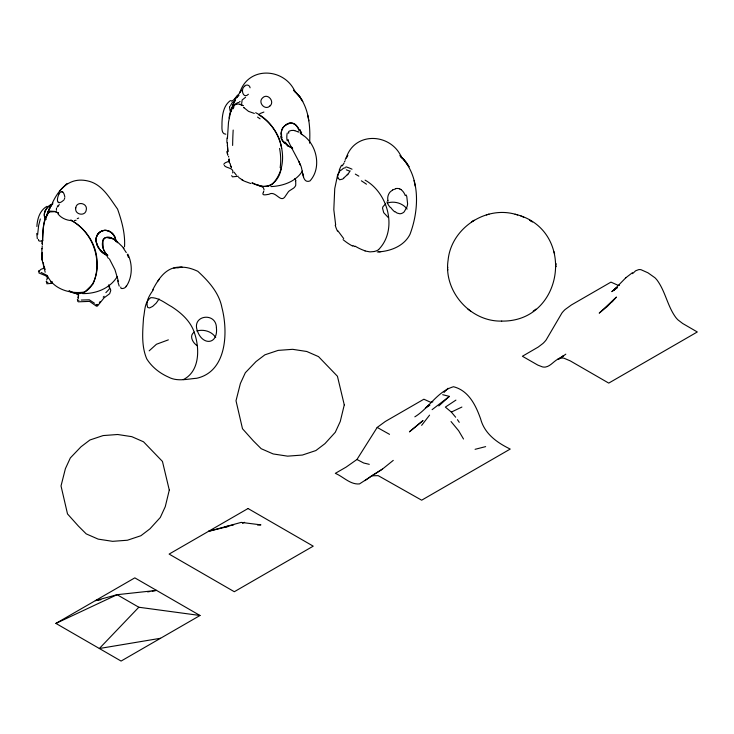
<?xml version="1.0" encoding="UTF-8"?>
<svg xmlns="http://www.w3.org/2000/svg" width="734" height="734" viewBox="0 0 734 734"><rect width="100%" height="100%" fill="white"/><g stroke="black" fill="none" stroke-linecap="round" stroke-linejoin="round"><path stroke-width="1.1" d="M95.925 304.427L96.567 305.619L97.75 304.39M42.214 253.285L42.159 260.093L45.178 272.25M42.288 244.202C43.04 233.339 42.297 221.163 49.004 211.961L55.509 211.631L58.381 213.089M42.205 252.569L42.159 260.093L41.82 248.578M42.288 244.009L42.315 240.798M281.159 132.303L281.214 133.772M501.707 321.088C470.32 321.905 443.299 291.169 448.107 260.139C451.08 228.513 485.541 205.3 515.956 214.466M515.103 214.236C576.667 228.797 564.685 322.134 501.689 321.088M227.43 138.414L228.494 122.248L230.797 110.77M42.141 248.899L42.205 245.835M42.26 243.789C43.581 233.1 41.398 218.925 50.224 211.144L54.692 211.42L58.582 213.08M226.898 142.148L227.017 138.221M77.364 299.252L77.575 300.105L78.951 300.307M227.412 137.983L227.448 136.882M229.513 107.228L230.1 110.816A18.185 9.542 -33.5 0 0 230.871 112.045M64.867 197.125C61.408 178.931 50.573 212.135 63.959 199.923M309.601 143.194C310.647 124.734 308.656 102.971 293.508 90.291M46.187 218.044L46.27 216.906M37.627 234.77L38.618 225.622L40.324 218.961M106.494 254.203C96.796 242.844 105.659 229.219 117.504 242.752M231.494 110.43L233.458 104.21M337.86 175.802L339.814 169.582M36.893 226.512C37.278 218.833 39.829 210.355 46.948 206.337M229.081 118.082C229.476 112.632 233.733 103.329 235.357 100.301M38.452 271.653L40.985 269.314L44.068 268.185M38.663 270.846L39.049 271.589M46.627 281.994L46.884 283.783L52.371 283.315M281.241 167.958C280.094 176.922 273.81 186.427 263.891 186.39A27.91 21.525 82.8 0 1 261.12 186.216L253.836 184.023M46.214 217.402L49.187 208.997L52.958 203.015M231.678 175.628L232.421 176.848L238.321 176.27M52.674 204.217C47.123 205.658 41.645 213.53 45.636 219.062M56.5 208.135L56.371 210.337M46.279 216.888L48.774 209.869L52.151 203.979M78.419 298.353L78.382 295.04L74.327 292.591M232.715 172.94C234.495 167.49 225.439 168.288 224.292 165.361M231.852 108.531L233.293 105.751L235.742 104.1M46.591 215.438L50.371 206.749M64.363 199.107L64.684 198.143M263.827 190.996L263.433 192.005M230.907 110.329C231.871 104.448 238.504 102.228 243.174 105.641M263.231 192.473C261.368 195.868 265.974 194.749 267.782 194.455A37.214 21.488 0 0 1 268.91 194.308C275.314 190.225 279.92 202.3 284.453 197.455A44.049 25.433 0 0 0 285.205 196.382L288.444 191.684A10.551 6.092 0 0 1 289.857 190.528L293.655 188.106A13.992 8.083 0 0 0 295.747 185.207L295.738 182.06A14.781 8.533 0 0 0 295.398 181.28M77.85 297.866L78.611 295.573L78.125 293.316M46.637 280.049L47.462 277.663L47.049 275.406L41.067 272.406M244.596 86.217C240.146 89.089 243.257 99.512 248.404 94.255M44.462 212.768L45.792 209.768M223.732 164.269L225.2 162.792L228.641 161.352M120.789 287.049C119.981 289.315 123.853 288.581 124.908 287.71A6.468 3.679 -1.9 0 0 125.697 287.122L126.358 285.847M173.784 268.048L182.289 267.277C166.957 265.671 158.92 277.984 152.644 289.948M341.705 165.701L341.989 165.178M350.164 170.875L348.173 173.94M38.553 239.44C37.645 241.881 41.847 241.275 42.939 240.165M126.202 286.526C132.579 277.168 132.707 264.112 127.835 254.102M393.268 460.374L382.451 469.099L359.486 483.917C350.246 484.807 343.283 476.641 335.319 473.347L346.136 467.099L356.953 459.484L377.193 427.427L385.322 421.472L423.876 399.213L430.629 402.269L432.858 401.847M52.472 202.795C59.637 187.537 71.198 176.087 89.722 181.463C102.87 185.353 109.999 198.639 117.568 209.071C121.816 221.173 125.312 233.742 124.532 246.697M58.491 194.336L58.803 193.859M238.844 94.08L241.44 90.135L239.844 92.603C248.193 65.831 284.553 67.611 295.105 91.823L294.004 90.319L299.958 96.961L302.683 101.393L299.958 96.961L294.334 91.034M302.408 171.086C295.82 181.711 282.81 186.069 270.883 186.592M345.209 159.452L347.797 155.507L346.2 157.975C354.559 131.202 390.919 132.973 401.47 157.195L400.369 155.691L402.195 158.012L400.792 156.489M99.347 302.711L100.081 301.628M159.076 298.995L156.278 303.041L152.709 306.372L149.598 307.922L147.727 307.5C145.231 301.344 150.002 294.591 153.507 289.526M245.578 97.273L242.147 99.98L241.66 103.622M157.471 281.654L159.342 279.177M421.637 425.353L429.583 415.132M117.302 276.562C109.871 288.48 96.2 293.811 82.547 293.6M414.829 416.839C428.775 408.361 437.345 391.396 453.493 386.726C468.687 390.561 475.861 405.425 480.642 418.976C484.578 433.84 497.129 442.721 510.222 449.061L421.665 500.193L378.184 475.641L371.633 475.815L364.936 480.642M632.543 273.654L635.626 270.8L638.708 269.626A16.634 9.606 60 0 1 641.021 269.708L647.957 272.809L654.902 277.718A16.634 9.606 60 0 1 657.214 280.305C665.444 291.554 667.481 306.106 675.711 317.354A16.634 9.606 60 0 0 678.023 319.932L682.657 323.483L697.3 331.97L608.743 383.102L570.199 360.853L564.024 358.22A19.203 11.093 60 0 0 561.712 358.008C555.152 358.541 551.867 365.899 545.527 367.037A19.267 11.12 60 0 1 542.444 366.89L537.82 365.101L522.397 356.256L538.215 347.063L542.958 343.448A20.011 11.551 -60 0 0 546.114 339.989L561.932 312.987A20.011 11.551 -60 0 1 565.097 309.537L571.419 304.949L610.954 282.122L617.89 285.214A16.634 9.606 60 0 0 619.432 285.352M39.012 272.323L38.975 272.993L45.38 275.617L47.114 276.883L47.682 278.599M613.367 300.243L607.119 306.601L599.21 313.134L616.45 297.077L611.789 301.913L614.909 298.619M200.006 615.496L134.817 577.86L55.903 623.414L121.092 661.059L200.006 615.496L138.818 607.238L99.356 648.507L160.544 638.277M444.024 392.461L448.043 388.249M244.541 86.282C246.174 84.006 249.863 84.988 250.101 87.796M59.674 190.858L66.922 183.537M233.017 100.485L235.293 98.136M238.495 95.778L238.917 95.392A8.872 3.477 -68.1 0 0 238.073 96.237M625.79 277.782L632.46 272.681M625.983 277.599L613.34 290.517L616.505 287.82L611.798 291.646L616.964 287.884M103.2 297.142L104.164 296.261M149.167 350.843L156.452 344.255L168.361 339.86M438.813 405.93L449.373 396.378L442.675 394.699M269.58 106.292C275.443 102.109 267.791 92.512 262.589 97.861C257.506 102.329 264.928 110.761 269.791 106.118M429.555 404.526L425.39 407.994L429.895 405.177M230.485 100.521C223.365 105.595 222.237 115.045 221.971 123.11C222.2 126.321 220.677 134.028 225.788 134.194M46.123 219.53C41.37 214.401 46.719 205.905 52.389 204.217M57.463 206.126L59.408 204.667M57.179 207.107L58.27 206.263M105.861 292.673L109.384 288.93L109.605 286.82L108.779 284.755M432.106 409.664L449.373 396.378M194.317 332.098C188.693 335.576 192.858 343.007 197.207 345.677M559.17 358.981L565.804 354.155M533.187 311.198L535.939 309.124M272.268 184.179C292.609 163.315 280.627 124.817 255.68 112.706M378.634 249.551C397.947 229.788 388.286 193.042 365.082 180.133M263.882 112.063L259.781 113.642M562.262 356.605L563.418 355.843L557.858 359.155M455.924 400.094L445.364 407.104L451.346 412.077L455.658 417.215M617.349 287.627L613.798 289.967L616.175 288.407M471.393 222.017L472.788 221.136M472.861 221.081L474.192 220.237M371.633 475.815L382.451 469.099M385.699 203.804L383.029 206.621A4.753 4.266 81.9 0 0 382.552 208.227L383.717 212.695L388.295 217.558M236.137 97.576L235.495 97.98A8.78 2.431 -63.5 0 0 235.311 98.099M50.242 204.933L51.426 204.318M286.196 124.541L288.37 123.688M392.552 189.913L395.736 188.849M183.28 379.616C201.208 370.734 199.85 344.613 192.785 328.658C188.326 319.235 180.225 312.253 171.618 306.674C165.022 303.114 158.654 297.463 150.782 297.655C144.387 301.913 144.947 311.042 143.543 317.749C142.635 331.429 141.222 345.943 146.754 358.88C151.892 367.083 159.682 373.193 168.462 377.083C177.289 381.873 187.326 378.964 196.721 378.267C227.1 371.468 228.191 331.704 221.925 307.629C219.136 292.802 208.539 281.15 197.822 271.305C191.574 268.405 184.61 266.24 177.683 267.671M451.346 412.077L461.906 407.049M55.903 623.414L117.091 594.696L156.544 590.402L152.094 591.145M286.526 124.358L289.37 123.477M77.226 218.677L78.685 218.053M387.873 202.859C394.736 200.887 402.801 203.29 407.122 209.062M488.128 214.411L488.972 214.181M486.367 214.897L487.321 214.64M475.081 449.318L485.642 446.621M228.237 526.443L208.584 531.306L241.174 522.388L260.909 524.865L257.533 525.049M242.422 522.929L244.606 522.388L242.413 522.883M233.651 524.865L224.879 526.847L227.127 526.728M268.011 186.133L263.644 186.509L258.634 185.619M374.377 251.505L370.009 251.881L365 250.982M196.785 330.97C203.694 329.071 211.695 331.291 215.713 337.502M236.908 97.292L237.477 97.227M74.382 220.558L76.097 220.255M100.916 599.706L95.356 600.632L117.091 594.696L138.818 607.238M147.644 591.888L149.874 591.521M81.272 300.05L89.319 299.811L94.521 303.261M50.407 282.03L52.353 281.773M377.248 251.955C389.928 251.478 403.883 246.358 409.948 234.43C419.435 209.52 420.646 175.298 399.874 155.663M378.827 251.854L380.79 251.67M47.554 276.002C53.894 289.655 71.024 294.233 84.768 291.976L92.97 284.058C103.136 260.827 93.117 231.99 70.721 220.099M96.567 304.693L97.209 304.647M48.022 282.306L46.536 282.186L46.187 281.388M61.601 191.959L62.473 191.996M293.068 130.441L291.701 130.441A8.78 7.129 -54.2 0 0 291.306 130.487L289.407 131.074A3.009 2.798 84.1 0 0 288.985 131.358L288.829 131.551A1.67 1.569 70.8 0 0 288.636 131.854A3.193 2.89 82.3 0 0 288.434 132.469M72.382 220.65C66.977 220.558 61.317 218.292 57.995 213.897M106.485 237.403L112.513 238.669M107.907 255.203C99.815 253.212 92.713 241.844 97.796 234.128C103.677 226.274 115.724 231.953 115.77 241.009M292.664 148.323L288.104 145.855M292.49 148.296L288.407 146.103M254.331 113.44L248.523 111.357L243.504 107.302L243.908 107.779M369.285 464.328L363.706 463.007L356.953 459.484M294.774 130.707L297.784 131.698M516.699 214.677L517.663 214.934M293.132 123.578L294.215 123.936A16.643 11.845 -54.4 0 1 295.343 124.486L295.71 124.725M250.789 183.537L244.055 181.041L238.642 177.435M293.352 123.642L294.013 123.862A18.754 13.359 -55.2 0 1 294.664 124.129M399.718 189.014L400.369 189.234A18.754 13.359 -55.2 0 1 401.021 189.5M239.972 104.457L242.881 105.604M346.329 169.82L349.246 170.976M258.634 185.28L260.185 185.849M257.093 184.729L257.891 185.023M68.877 290.939C87.979 301.646 98.677 278.415 97.044 262.442C96.961 244.752 86.199 228.788 71.06 220.163M520.92 216.035L522.03 216.484M522.461 216.668L523.672 217.154M297.839 131.725L298.692 132.102M69.436 290.948L73.437 292.756M260.781 186.097L263.341 187.684L264.075 189.739M252.056 183.17L252.936 183.61M389.525 434.335L377.193 427.427M354.825 246.606L353.063 245.587M355.311 174.096L358.843 176.16M300.087 132.817L302.325 134.625M58.601 202.144L59.344 202.575M241.413 179.536L242.009 179.894M242.514 180.188L242.982 180.472M106.32 255.028C98.402 251.267 91.135 237.706 100.521 231.715C107.522 227.292 115.733 234.063 115.779 241.578M529.59 220.182L530.911 221.026M531.049 221.108L532.434 221.989M106.109 254.955C98.292 251.083 91.218 237.632 100.54 231.715C107.485 227.347 115.458 233.898 115.88 241.266M258.726 114.761C270.626 122.165 279.727 134.386 281.663 148.452M467.925 309.115L470.714 311.216M394.773 211.475L397.112 213.071L399.764 213.75A8.652 6.478 -78.2 0 0 402.223 213.19A8.331 6.276 -79.3 0 0 404.159 211.842L406.774 207.346A10.744 7.202 -74.5 0 0 407.37 205.355A10.872 6.982 -74.6 0 0 407.609 203.868L406.783 196.538A19.222 12.762 -72.5 0 0 406.086 194.923M116.449 240.936L124.018 248.285M400.7 156.406L406.324 162.324L409.049 166.765L403.03 158.461M116.945 241.449C113.77 238.623 109.219 236.862 104.962 237.678L103.118 239.422C102.072 244.752 102.778 250.973 107.091 254.735M303.986 135.854C317.253 145.91 321.565 168.325 309.932 180.968C301.445 184.142 303.27 168.435 300.105 164.398L300.298 164.893L298.995 161.618L300.298 164.893M343.696 238.587L337.851 230.77M451.043 421.555L458.649 430.748L463.512 439.005M236.44 175.261L234.008 172.16M108.357 286.077L110.458 289.022L110.742 290.609L109.669 293.683L104.072 297.857L97.457 306.069L96.301 306.087L89.566 301.39L78.355 301.821L77.52 300.977M457.456 419.683L459.255 422.325M123.156 247.899L126.285 252.588M294.866 178.509L295.986 180.894M119.211 286.113L117.568 280.636M291.948 148.452L299.188 162.104M106.87 255.771L108.384 258.441M109.366 258.818L114.954 269.699L118.449 281.425M37.342 238.761L36.737 233.495M231.494 167.747L230.283 164.93L231.21 167.086M127.312 254.524L128.523 257.524M43.811 265.736L45.178 269.525M337.979 177.857L339.594 179.793L342.512 179.096A7.753 2.642 -48.4 0 0 343.806 178.243M229.494 162.709L228.577 159.553L229.494 162.709L228.834 160.443M388.002 201.345L387.754 200.364M281.645 135.973L281.388 135.001M288.425 141.24L290.499 145.69A18.185 9.881 -86.9 0 0 291.728 147.158M554.023 251.753L554.601 253.826M335.667 224.989L333.814 209.685L334.741 188.62L337.649 174.765L339.659 171.123L342.099 169.471A27.13 10.606 61.6 0 1 345.42 167.802M229.091 158.764L229.311 159.627M302.738 173.242L303.61 176.821M415.196 186.152L414.077 180.509M308.831 120.78L307.72 115.146M301.05 133.634L300.417 131.175A19.222 12.762 -72.5 0 0 299.72 129.56M228.531 156.158L228.696 157.039M288.214 140.267L288.104 139.515M301.123 134.019L300.646 131.836A18.001 11.744 -73.9 0 0 299.912 129.854M43.306 262.708L43.645 264.726M227.632 154.883L227.191 151.406L227.632 154.883L227.329 152.589M227.54 146.754L227.907 151.709L227.338 144.791M227.512 146.149L227.467 144.919M556.097 263.634L556.124 264.488M556.161 265.809L556.188 266.662M447.685 267.048L447.722 267.901M447.758 269.213L447.786 270.075M227.457 144.314L227.421 142.524M102.742 242.642L102.824 246.459M227.311 142.488L227.32 143.635M361.348 180.803A48.352 9.845 38.2 0 1 366.468 184.206M378.68 249.633A21.561 16.588 66.2 0 1 374.358 251.45M365.037 250.817A76.373 60.206 -86.1 0 1 355.082 246.138M352.76 246.147A73.226 58.564 -79.7 0 1 343.081 239.623M337.493 231.127A21.378 14.148 80.7 0 1 335.218 225.173M345.925 166.884A46.27 12.606 43.1 0 1 352.026 169.196M387.937 200.29A8.973 7.634 -55.4 0 1 389.58 192.629A8.129 6.193 -51.8 0 1 392.626 190.17M390.075 207.254A21.928 18.864 -63.6 0 1 386.937 201.951M394.635 211.777A30.03 21.47 -89.4 0 1 390.598 207.346M400.966 189.62A19.433 13.047 -71.4 0 1 405.278 195.639M395.791 188.555A12.487 8.78 -50.2 0 1 399.791 188.886M342.393 165.801A8.175 1.679 -62.4 0 1 344.218 162.847M339.236 170.178A8.239 1.532 -62.3 0 1 341.438 165.407M337.851 177.949A30.92 10.395 -39.7 0 1 337.622 175.958M347.145 174.738A9.258 3.009 -47.8 0 1 343.888 177.802M348.118 173.912A9.276 3.798 -49 0 1 347.32 174.885M344.429 161.608A8.872 3.477 -68.1 0 1 345.255 160.774M288.288 141.35A12.313 8.12 -71.9 0 1 288.067 140.405M287.122 140.515A10.781 5.569 -80.6 0 1 287.242 133.028M288.682 133.267A6.037 4.432 -87.6 0 1 288.801 132.615M293.095 130.34A16.001 12.781 -50.5 0 1 294.802 130.634M300.298 131.56A22.396 9.973 0.7 0 1 301.619 132.395M302.243 134.707A7.881 4.514 -36.8 0 1 303.472 135.735M292.352 147.984A11.744 6.9 -74.7 0 1 292.004 147.754M281.581 134.918A8.973 7.634 -55.4 0 1 283.214 127.266M286.269 124.798A8.129 6.193 -51.8 0 0 283.278 127.331A8.138 6.909 -55.4 0 0 281.342 132.285M283.709 141.882A21.928 18.864 -63.6 0 1 280.572 136.579M288.269 146.405A30.03 21.47 -89.4 0 1 284.242 141.974M294.6 124.248A19.433 13.047 -71.4 0 1 298.912 130.267M289.425 123.184A12.487 8.78 -50.2 0 1 293.426 123.514M229.714 107.1A12.313 5.835 -49.9 0 1 229.825 106.338M230.623 105.65A10.781 6.294 -38.2 0 1 233.192 101.475M231.421 101.182A6.037 1.945 -40.6 0 1 232.109 100.411M236.054 97.87A16.001 4.688 -66 0 1 236.834 97.503M235.008 98.787A8.202 3.266 -68.5 0 1 238.321 94.759M235.201 99.173A8.413 3.248 -68.3 0 1 238.44 94.925M232.871 104.806A8.239 1.532 -62.3 0 1 235.073 100.035M231.265 111.394A30.92 10.395 -39.7 0 1 231.265 110.586M257.533 117.091A48.352 9.845 38.2 0 1 260.102 118.835M272.314 184.262A21.561 16.588 66.2 0 1 267.993 186.078M258.671 185.445A76.373 60.206 -86.1 0 1 252.12 182.665M230.348 164.113A21.378 14.148 80.7 0 1 229.999 163.269M235.752 104.118A27.13 10.606 61.6 0 1 239.055 102.43M239.568 101.512A46.27 12.606 43.1 0 1 240.156 101.677M233.247 108.76A22.681 5.34 -54.7 0 1 234.027 106.54M231.338 111.146A38.535 13.781 -34.4 0 1 231.338 110.88M282.122 137.864A15.542 13.726 -57.6 0 1 280.92 133.854M284.48 143.286A25.332 20.91 -71.4 0 1 281.195 138.625M288.214 145.589A30.654 20.983 86.9 0 1 285.287 142.213M295.618 124.899A20.139 13.772 -69.5 0 1 299.408 130.303M288.407 123.312A12.46 8.762 -50 0 1 293.224 123.404M283.572 126.954A8.111 6.129 -51.4 0 1 286.581 124.615M279.571 148.424A73.18 59.115 33.6 0 1 280.159 167.636M232.632 145.451A73.804 13.148 87.4 0 1 233.183 130.056M216.429 327.777C218.237 344.962 202.006 345.989 197.125 330.117C192.051 314.95 216.227 311.932 216.429 327.777M75.767 207.832C74.162 214.686 85.419 216.915 86.282 209.869C87.86 203.043 76.639 200.786 75.767 207.832M169.288 490.073L165.269 506.671L160.296 517.47L149.975 528.819L140.9 535.728L127.404 540.233L112.605 541.334L98.172 539.123L86.217 533.884L78.41 526.094L67.51 513.928L61.023 485.945L65.409 468.641L70.345 457.924L81.024 446.767L89.915 439.996L103.145 435.574L117.66 434.5L131.808 436.666L143.534 441.804L162.453 461.438L169.288 490.073M344.274 404.893L340.255 421.49L335.282 432.289L324.96 443.639L315.886 450.548L302.39 455.052L287.581 456.153L273.158 453.942L261.194 448.703L253.395 440.914L242.495 428.748L236.009 400.764L240.394 383.469L245.33 372.744L256.001 361.587L264.901 354.816L278.131 350.393L292.646 349.32L306.794 351.494L318.519 356.623L337.438 376.258L344.274 404.893M422.885 420.674L409.489 431.766L422.885 420.674M248.037 508.524L169.123 554.087L234.311 591.723L313.225 546.16L248.037 508.524"/></g></svg>
